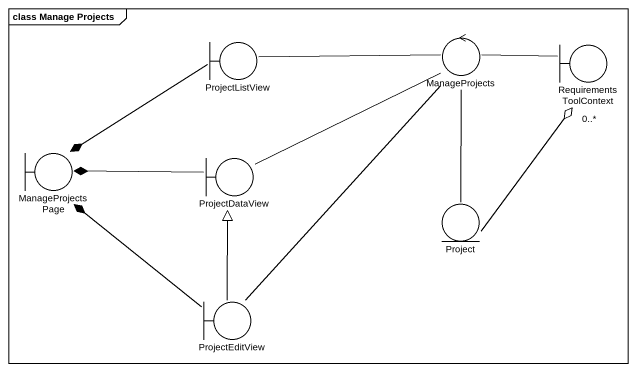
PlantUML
@startuml
mainframe class Manage Projects
boundary ProjectListView
control ManageProjects
boundary RequirementsToolContext
boundary ManageProjectsPage
boundary ProjectDataView
entity Project
boundary ProjectEditView
ProjectListView -right- ManageProjects
ProjectListView --* ManageProjectsPage
ManageProjects -right- RequirementsToolContext
ManageProjects -- Project
ProjectDataView -right- ManageProjects
ProjectDataView -left-* ManageProjectsPage
Project -up-o "0..*" RequirementsToolContext
ProjectEditView -up- ManageProjects
ProjectEditView -up-* ManageProjectsPage
ProjectEditView -up-|> ProjectDataView
@enduml
